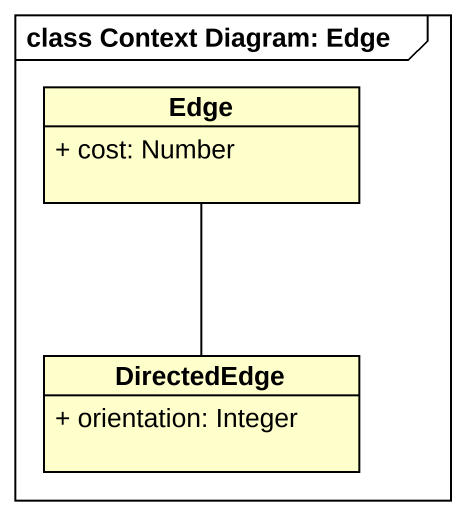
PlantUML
@startuml
mainframe class Context Diagram: Edge
hide circle
hide empty members
skinparam classAttributeIconSize 0
class Edge {
  + cost: Number
}
class DirectedEdge {
  + orientation: Integer
}
DirectedEdge -up- Edge
@enduml
